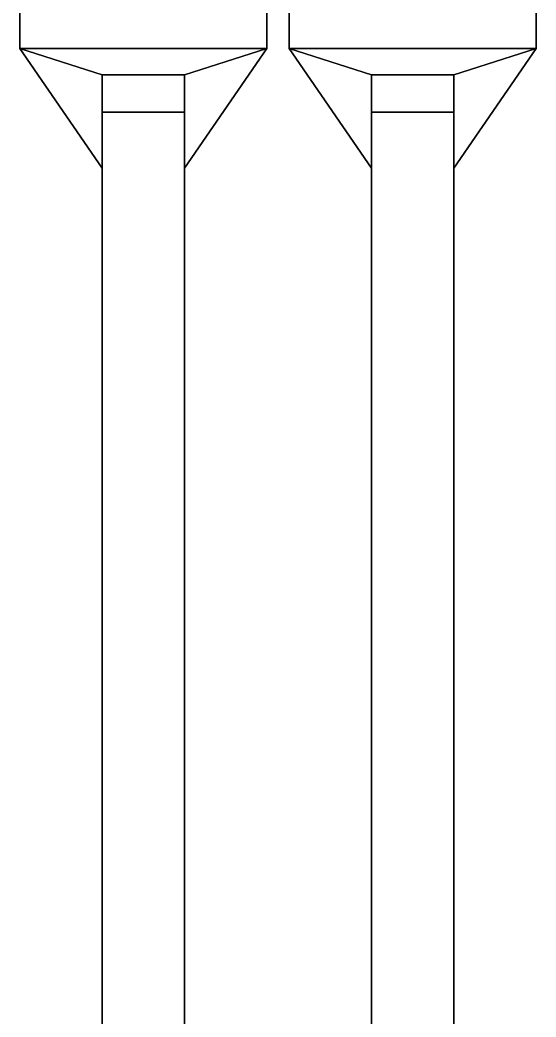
# Model space of a CAD drawing. Header units: millimetres. Extents: x -1.2 to 1.2, y -4.7 to 8.9.
# Drawn here: x -0.69 to 0.69, y 1.629 to 4.297 of the extents above; entities that cross this region are included whole.
import ezdxf

# ---------------------------------------------------------------- set-up
doc = ezdxf.new("R2010")
doc.units = ezdxf.units.MM
doc.layers.add('trail', color=6, linetype='Continuous')

msp = doc.modelspace()

# ---------------------------------------------------------------- linework, layer by layer
at = {"layer": 'trail'}
for points in [[(-0.03, 4.22, 0.04), (-0.03, 4.39, 0.04), (-0.69, 4.39, 0.04), (-0.69, 4.22, 0.04)], [(-0.69, 4.39, 0.04), (-0.69, 4.39), (-0.69, 4.22), (-0.69, 4.22, 0.04)], [(-0.03, 4.22, 0.04), (-0.03, 4.22), (-0.03, 4.39), (-0.03, 4.39, 0.04)], [(0.03, 4.39, 0.04), (0.03, 4.39), (0.03, 4.22), (0.03, 4.22, 0.04)], [(0.69, 4.22, 0.04), (0.69, 4.39, 0.04), (0.03, 4.39, 0.04), (0.03, 4.22, 0.04)], [(0.69, 4.22, 0.04), (0.69, 4.22), (0.69, 4.39), (0.69, 4.39, 0.04)], [(-0.47, 4.15, 0.04), (-0.69, 4.22, 0.04), (-0.47, 3.9, 0.04), (-0.47, 4.05, 0.04)], [(-0.25, 4.15, 0.04), (-0.03, 4.22, 0.04), (-0.69, 4.22, 0.04), (-0.47, 4.15, 0.04)], [(-0.69, 4.22, 0.04), (-0.69, 4.22), (-0.47, 3.9), (-0.47, 3.9, 0.04)], [(-0.25, 4.05, 0.04), (-0.25, 3.9, 0.04), (-0.03, 4.22, 0.04), (-0.25, 4.15, 0.04)], [(-0.25, 3.9, 0.04), (-0.25, 3.9), (-0.03, 4.22), (-0.03, 4.22, 0.04)], [(0.03, 4.22, 0.04), (0.03, 4.22), (0.25, 3.9), (0.25, 3.9, 0.04)], [(0.47, 4.15, 0.04), (0.69, 4.22, 0.04), (0.03, 4.22, 0.04), (0.25, 4.15, 0.04)], [(0.25, 4.15, 0.04), (0.03, 4.22, 0.04), (0.25, 3.9, 0.04), (0.25, 4.05, 0.04)], [(0.47, 3.9, 0.04), (0.47, 3.9), (0.69, 4.22), (0.69, 4.22, 0.04)], [(0.47, 4.05, 0.04), (0.47, 3.9, 0.04), (0.69, 4.22, 0.04), (0.47, 4.15, 0.04)], [(-0.47, 4.15, 0.04), (-0.47, 4.05, 0.04), (-0.47, 4.05, 0.1), (-0.47, 4.15, 0.1)], [(-0.25, 4.15, 0.1), (-0.25, 4.15, 0.04), (-0.47, 4.15, 0.04), (-0.47, 4.15, 0.1)], [(-0.47, 4.15, 0.1), (-0.47, 4.05, 0.1), (-0.25, 4.05, 0.1), (-0.25, 4.15, 0.1)], [(-0.25, 4.05, 0.1), (-0.25, 4.05, 0.04), (-0.25, 4.15, 0.04), (-0.25, 4.15, 0.1)], [(0.47, 4.15, 0.1), (0.47, 4.15, 0.04), (0.25, 4.15, 0.04), (0.25, 4.15, 0.1)], [(0.25, 4.15, 0.04), (0.25, 4.05, 0.04), (0.25, 4.05, 0.1), (0.25, 4.15, 0.1)], [(0.25, 4.15, 0.1), (0.25, 4.05, 0.1), (0.47, 4.05, 0.1), (0.47, 4.15, 0.1)], [(0.47, 4.05, 0.1), (0.47, 4.05, 0.04), (0.47, 4.15, 0.04), (0.47, 4.15, 0.1)], [(-0.47, 4.05, 0.17), (-0.47, 0.34, 0.76), (-0.25, 0.34, 0.76), (-0.25, 4.05, 0.17)], [(-0.25, 4.05), (-0.25, 0.34, 0.33), (-0.47, 0.34, 0.33), (-0.47, 4.05)], [(-0.47, 4.05), (-0.47, 0.34, 0.33), (-0.47, 0.34, 0.76), (-0.47, 4.05, 0.17)], [(-0.25, 4.05, 0.17), (-0.25, 4.05, 0.1), (-0.47, 4.05, 0.1), (-0.47, 4.05, 0.17)], [(-0.25, 0.34, 0.76), (-0.25, 0.34, 0.33), (-0.25, 4.05), (-0.25, 4.05, 0.17)], [(0.47, 4.05, 0.17), (0.47, 4.05, 0.1), (0.25, 4.05, 0.1), (0.25, 4.05, 0.17)], [(0.25, 4.05), (0.25, 0.34, 0.33), (0.25, 0.34, 0.76), (0.25, 4.05, 0.17)], [(0.47, 4.05), (0.47, 0.34, 0.33), (0.25, 0.34, 0.33), (0.25, 4.05)], [(0.25, 4.05, 0.17), (0.25, 0.34, 0.76), (0.47, 0.34, 0.76), (0.47, 4.05, 0.17)], [(0.47, 0.34, 0.76), (0.47, 0.34, 0.33), (0.47, 4.05), (0.47, 4.05, 0.17)]]:
    msp.add_3dface(points, dxfattribs=at)

doc.saveas('drawing.dxf')
